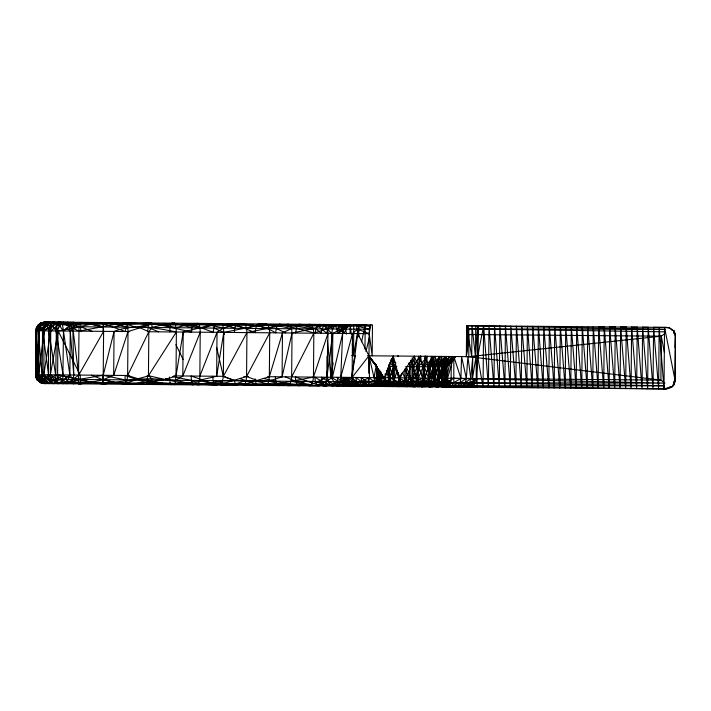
<?xml version="1.0" encoding="UTF-8"?>
<svg xmlns="http://www.w3.org/2000/svg" width="711" height="711" viewBox="0 0 711 711"><rect width="100%" height="100%" fill="white"/><g stroke="black" fill="none" stroke-linecap="round" stroke-linejoin="round"><path stroke-width="1.07" d="M368.849 373.222L369.169 333.655L370.813 324.883L370.022 326.047C356.842 322.234 344.364 327.398 332.81 333.335L326.891 377.221L311.285 384.695L279.112 383.869L267.54 384.313L210.883 383.273L198.645 383.718L187.411 383.069L148.679 384.464C125.971 383.309 103.015 381.025 80.405 383.869L80.236 375.079M398.462 372.395L398.418 377.843L407.27 382.314L415.757 385.602L423.081 386.837C428.298 377.399 421.028 366.094 420.734 356.247L420.228 356.238L418.45 366.689L424.209 381.576L419.286 386.811L418.317 381.523L418.45 366.689L427.587 356.3L424.334 366.743L429.711 381.629L426.058 386.864L424.209 381.576L424.334 366.743L434.465 356.362L429.835 366.796L434.661 381.665L438.074 386.971L438.909 381.7L439.034 366.867L445.966 356.46L434.785 366.832L434.661 381.665L432.386 386.917L429.711 381.629L429.835 366.796L440.651 356.415L434.785 366.832L438.909 381.7L442.962 387.015L471.926 386.571L477.463 387.308C474.21 366.716 479.978 346.026 483.587 325.86L488.439 387.406L488.972 325.905L493.976 387.451L494.509 325.949L499.309 387.495L499.833 325.994L504.899 387.548L505.432 326.047L510.285 387.593L510.818 326.091L515.884 387.646L516.417 326.136L521.27 387.691L521.794 326.189L526.86 387.735L527.393 326.233L532.246 387.779L532.779 326.278L537.845 387.833L538.378 326.331L543.231 387.877L543.755 326.376L548.821 387.93L549.354 326.429L554.207 387.975L554.74 326.473L559.806 388.019L560.339 326.518L565.192 388.073L565.725 326.562L570.782 388.117L571.315 326.616L576.168 388.162L576.701 326.66L581.767 388.215L582.3 326.713L587.153 388.259L587.686 326.758L592.743 388.304L593.276 326.802L598.129 388.357L598.662 326.856L604.261 326.9L609.114 388.446L609.647 326.944L615.237 326.998L620.09 388.544L620.623 327.042L626.222 327.087L631.075 388.641L631.608 327.14L637.198 327.184L642.051 388.73L642.584 327.229L648.183 327.282L653.036 388.828L653.569 327.327L666.989 327.442L669.451 327.895L673.868 330.855L675.414 334.419L675.05 381.603L674.188 384.429L671.664 387.273L666.456 388.944L44.198 383.558L40.847 382.571L39.167 379.887L37.719 374.715L35.932 330.766L37.639 325.611C38.607 322.847 51.787 320.581 40.651 322.981L36.243 328.055L35.55 374.697L36.714 377.417L39.167 379.887L45.495 383.567L44.198 383.558L40.136 382.562L37.168 379.87L35.817 377.417L35.932 330.766L37.639 325.611L40.651 322.981L44.731 322.056L73.766 322.305L79.063 323.532L78.441 383.851L91.337 382.242L103.095 379.674L113.68 375.372L128.016 331.566L127.562 323.949L126.567 322.767L125.429 331.539L103.459 323.736L91.497 324.065L58.062 322.172L57.529 383.673L68.167 382.163L80.236 379.478L326.358 381.603L332.437 377.265L342.666 333.423L342.284 329.024L341.182 325.798L339.636 324.607L313.835 333.175L291.652 376.91L291.101 381.3L289.661 384.509L287.733 385.664L311.285 384.695L312.849 381.487L313.453 377.106L313.835 333.175L313.302 328.775L311.791 325.54L309.703 324.349C268.687 327.069 227.68 324.092 186.664 325.007C162.73 324.536 138.761 323.541 114.8 324.385C98.998 322.687 82.467 325.771 67.047 322.243L69.331 325.887L70.247 331.059L73.766 375.026L73.037 379.416L71.127 382.616L66.523 383.753L69.865 374.99L70.247 331.059L72.86 328.366L74.388 325.451L79.063 323.532L78.974 322.35M129.278 375.506L35.55 374.697L37.168 379.87L44.411 383.558L40.136 382.562L35.817 377.417L39.149 330.793L41.762 328.1L49.654 323.052L80.69 326.758L245.108 328.411L257.018 325.069L258.751 323.905L266.332 323.976L268.056 325.167L269.291 328.393L269.718 332.792L269.336 376.723L268.838 381.105L267.54 384.313L265.807 385.478L279.112 383.869L291.101 381.3L311.285 384.695L309.169 385.851L331.05 384.509L345.368 384.633L352.274 386.224L374.937 384.891L382.642 386.491C384.802 376.092 388.544 365.836 393.316 356.007L393.147 377.79L383.967 382.109L374.937 384.891L367.338 386.357L368.369 385.184L369.462 377.585L368.973 355.793L357.695 333.548L356.504 325.931L355.251 324.74M675.05 381.603L675.414 334.419L673.815 331.122L669.451 327.895L664.545 327.424L664.012 388.926L672.446 386.42L674.188 384.429L674.268 381.167M44.411 383.558L41.416 382.571L37.505 379.878L35.914 374.697L36.297 330.766L37.976 325.62L41.931 322.99L44.944 322.056M43.469 382.589L42.162 374.75L38.092 330.784L39.638 325.629L41.362 322.981L47.202 322.074L45.931 323.025L42.544 330.819L42.162 374.75L40.003 377.452L39.167 379.887L45.495 383.567L40.847 382.571L37.168 379.87L36.714 377.417L37.719 374.715L38.092 330.784L37.639 325.611L51.325 325.736L58.142 323.878L80.805 323.541L80.938 322.367L91.497 324.065L103.193 326.953L103.059 331.344M46.126 383.576L44.535 382.598L44.775 379.941L43.78 374.768L44.162 330.837L45.246 325.682L45.051 323.016L46.659 322.074L41.931 322.99L39.149 330.793L38.767 374.724L41.416 382.571L46.126 383.576L40.145 379.896L35.55 374.697M43.273 379.923L48.375 374.804L48.748 330.873L50.783 323.061L50.445 322.101L45.931 323.025L39.638 325.629L40.429 328.091L42.544 330.819L49.912 383.602L43.273 379.923L37.719 374.715M126.567 322.767L159.024 324.651L174.595 323.176L175.519 324.367L176.381 331.984L176.008 375.915L175.004 383.513L151.336 382.429L126.034 384.269L114.915 382.562L103.264 384.064L92.297 382.367L68.167 382.163L57.618 382.474L53.085 383.638L50.863 379.994L50.374 374.821L50.748 330.891L51.325 325.736L49.663 322.101C44.251 322.661 38.714 325.745 36.297 330.766L36.243 328.055M42.162 374.75L54.018 383.638L55.707 380.03L56.445 323.114L54.551 322.136L50.783 323.061L46.446 325.691L42.544 330.819L39.638 325.629M212.731 376.226L213.051 380.625L225.467 383.513L236.959 385.229L235.439 384.038L234.346 380.812L223.352 376.323L223.761 332.393L223.441 327.993L222.49 324.767L221.165 323.585L210.145 325.211L183.198 332.037L176.008 375.915C139.623 389.495 100.331 378.652 62.826 383.718L63.457 331.006L62.275 323.167L63.359 322.216L72.86 328.366L79.099 331.139L114.8 324.385L127.056 322.767M73.766 322.305L70.113 323.469L72.86 328.366L90.555 324.18L103.059 322.563L103.602 331.353L103.219 375.284L102.526 384.064L103.264 384.064L102.686 375.275L125.154 379.861L126.034 384.269M113.68 375.372L114.062 331.442C133.952 323.621 156.082 327.887 176.381 331.984L148.448 375.675C133.828 381.06 117.839 381.114 102.526 384.064M266.332 323.976L223.761 332.393L216.659 376.261L187.411 383.069L175.715 380.305L151.807 378.705L148.448 375.675L148.83 331.744L152.145 327.38L162.908 324.803L174.595 323.176M175.715 380.305L182.816 375.968L183.198 332.037M279.112 383.869L268.838 381.105L234.746 380.474L222.987 380.714L210.883 383.273L197.498 384.882L198.645 383.718L199.498 380.509L199.844 376.119L200.226 332.188L199.96 327.789L199.151 324.572L198.031 323.381C181.82 324.296 165.299 326.082 149.212 322.963L148.466 324.127L147.657 331.735M216.659 376.261L217.033 332.33L223.441 327.993L233.306 325.416L243.953 323.781L245.473 324.971L246.566 328.198L246.939 332.588L246.566 376.519L246.113 380.909L244.966 384.118L243.42 385.282L267.54 384.313M268.838 381.105L282.089 376.83L282.463 332.899L291.554 328.589L290.177 325.354L288.266 324.163L246.939 332.588L223.378 376.323L221.974 383.922L220.632 385.086L244.966 384.118L269.336 376.723L282.463 332.899M291.652 376.91L292.025 332.979L291.554 328.589L278.445 325.807M332.437 377.265L332.81 333.335M352.274 386.224L353.589 385.06L354.567 381.851L352.114 377.434L352.514 333.503L357.402 329.157L369.427 329.184L370.022 326.047L290.177 325.354L313.302 328.775L324.429 324.474L334.392 326.1M358.815 336.925L358.922 324.776L353.509 355.66L353.776 324.731M364.983 349.128L365.196 324.829L361.588 341.867M378.208 368.467L376.839 381.167L371.586 386.393L376.421 381.167L376.546 366.334L368.671 355.793L376.546 365.525M377.194 367.391L377.07 381.167L371.853 386.393L378.767 381.185L378.874 369.533M378.421 368.467L378.314 381.176L376.137 386.429L380.794 381.203L382.314 374.857M380.865 372.724L380.065 386.464L384.207 381.229L388.277 367.489M381.531 373.79L381.46 381.203L377.559 385.691M384.251 376.99L384.944 386.508L388.455 381.265L393.539 366.476L390.703 359.784M385.14 373.826L385.069 381.238L381.052 386.473L389.486 381.274L389.895 363.303M398.969 374.999L398.907 381.354L396.969 386.615L393.405 381.309L393.539 366.476L389.744 362.708M400.222 375.008L400.169 381.372L398.418 386.624L406.114 381.425L406.239 367.649M404.897 369.756L404.799 381.407L403.732 386.668L398.907 381.354L402.524 372.484M409.589 362.681L409.456 377.932L407.27 382.314L407.741 386.704L399.226 385.46L390.197 382.163L381.665 377.692L380.554 371.151M382.642 386.491C392.801 384.34 403.546 384.758 413.704 386.757L414.309 356.184L399.111 377.843L398.116 386.624L390.063 385.024L374.937 384.891M477.996 325.807L476.841 381.425L471.926 386.571L451.441 387.086L446.695 381.771L446.828 366.938L454.889 356.54L446.17 366.929L444.348 381.754L449.219 387.068L441.655 381.727L441.86 356.424L433.497 378.145L431.977 385.744L430.502 386.908L423.978 385.673L416.006 382.385L409.456 377.932L405.012 368.982M451.121 378.296L451.307 356.504L444.784 385.851L443.344 387.015L439.594 385.806L424.938 378.065L431.577 356.335L433.497 378.145L441.096 382.607L444.784 385.851L449.396 387.068L450.863 382.687L451.121 378.296L664.954 383.131L450.863 382.687L446.277 378.252L446.464 356.469L441.096 382.607L439.594 385.806L437.585 386.962L431.977 385.744L416.122 377.994L410.878 360.308M664.145 382.527L660.901 380.109L468.816 356.655L468.718 328.864L467.642 325.718L466.62 325.709L466.354 356.638L469.011 334.517L661.283 336.179L664.714 333.708M367.471 355.776L477.73 356.735L477.756 325.807L477.73 356.735L483.053 387.362L483.587 325.86M604.261 326.9L603.728 388.402L598.662 326.856M615.237 326.998L614.704 388.499L609.647 326.944M626.222 327.087L625.689 388.597L620.623 327.042M637.198 327.184L636.665 388.686L631.608 327.14M648.183 327.282L647.65 388.784L642.584 327.229M468.816 356.655L661.283 336.179L660.901 380.109L267.771 376.706M472.451 378.483L472.779 356.691L470.762 378.465L465.314 382.811L457.564 385.957L448.801 387.06L451.672 385.904L453.805 382.714L453.849 356.531L460.915 378.376L459.999 382.767L457.564 385.957L454.267 387.104C462.532 387.14 469.784 383.14 476.343 378.51L476.023 356.718L472.451 378.483L473.979 380.021L473.197 385.22L467.634 387.228L471.926 386.571L451.174 387.086L444.348 381.754L444.473 366.92L449.396 356.487L441.78 366.894L438.047 381.7L441.975 387.006L433.63 381.656L433.763 366.823L433.017 356.344L422.947 381.567L424.609 386.855L417.002 381.514L417.126 366.68L418.583 356.22L423.072 366.734L422.947 381.567L431.053 386.908L428.546 381.611L428.68 366.778L426.013 356.282L424.991 356.273L422.69 382.438L421.347 386.82L430.146 385.718L439.247 382.58L447.521 378.261L453.849 356.531M80.619 331.148L80.805 323.541M240.185 378.741L256.502 384.216L287.999 384.056L319.275 385.94L317.017 384.74L315.382 381.514L314.813 377.114L322.127 381.567L330.499 384.855L339.618 386.117L336.125 384.909L330.944 377.257L331.637 333.326L332.588 328.944L335.103 325.745L338.516 324.598L339.68 325.789L343.386 324.643L342.88 330.419L343.591 333.557M350.052 333.539L350.23 324.705L345.368 326.713L342.88 330.419L337.449 333.379L336.952 328.98L335.103 325.745M412.567 358.264L412.282 386.748L418.317 381.523L412.353 366.645L420.228 356.238M675.095 347.466L675.414 334.419M324.429 324.474L326.251 325.674L327.567 328.9L328.02 333.29L326.891 377.221L326.358 381.603L324.98 384.811L323.123 385.975L331.05 384.509L352.114 377.434L368.973 355.793L384.207 377.719L369.151 381.976L354.567 381.851L345.368 384.633L337.512 386.1L331.05 384.509M368.52 356.593L376.546 366.334L377.07 381.167L371.106 386.393L376.421 381.167L376.963 366.334L376.839 381.167L373.275 386.411L378.314 381.176L379.985 371.657M673.779 333.068L673.868 330.855L671.531 329.788M337.512 386.1L339.103 384.935L340.285 381.727L340.747 377.337L342.666 333.423M442.962 387.015L442.322 381.736L442.455 366.903L450.232 356.495L439.034 366.867L442.322 381.736L446.89 387.042L444.81 381.754L444.935 366.92L455.698 356.54L446.828 366.938L446.046 381.763L451.174 387.086M169.716 331.921L170.009 327.531L170.72 324.323L171.671 323.15L181.198 324.847L191.899 327.727L191.552 332.117L159.024 324.651M103.193 326.953L103.797 322.563L126.025 323.932L138.485 328.242M665.203 329.424L468.718 328.864L466.354 356.638L467.642 325.718L665.203 329.335M221.165 323.585L215.86 323.541L214.518 324.705L213.113 332.304L192.761 324.509L181.198 324.847M234.354 332.481L234.799 328.091L235.954 324.891L237.492 323.727L243.953 323.781M150.385 384.473L151.807 378.705L139.116 379.079L127.633 375.488L128.016 331.566L151.639 324.154L152.145 327.38M331.637 333.326L323.958 325.647L319.808 324.438L317.533 325.594L315.835 328.793L315.195 333.183L279.583 324.092L277.663 325.247L276.241 328.455L275.69 332.846C250.476 317.31 221.414 328.544 193.907 323.345L192.761 324.509L191.899 327.727M352.114 377.434L357.695 333.548M295.687 333.015L296.291 328.624L297.847 325.425L299.953 324.269L315.835 328.793L321.203 333.237L321.959 328.846L323.958 325.647L326.651 324.5L329.842 325.7L332.588 328.944M263.221 378.421L287.999 384.056L299.42 385.771L297.34 384.571L295.829 381.345L295.314 376.946L317.017 384.74L326.811 386.002L324.092 384.802L322.127 381.567L321.434 377.168L328.233 381.62L336.125 384.909L344.693 386.162L340.898 384.953L338.134 381.709L337.156 377.31L344.719 384.98L330.944 377.257L333.059 362.992M351.696 376.341L354.771 355.669L354.913 358.939M92.297 382.367L80.236 379.478L57.707 379.265L50.863 379.994L49.13 383.602L44.535 382.598L40.145 379.896L43.78 374.768L50.748 330.891L54.489 328.206L58.142 323.878L53.618 322.127L49.654 323.052M35.914 374.697L38.767 374.724L44.775 379.941L50.374 374.821L58.151 330.962L51.325 325.736L44.162 330.837L38.767 374.724L37.416 377.425L37.505 379.878M376.395 364.574L374.039 377.63L374.67 382.029L376.475 385.255L385.584 386.517L374.67 382.029L368.822 377.585L367.845 381.967L369.987 385.202L372.946 386.402L364.263 385.158L356.691 381.869L351.536 377.434L352.567 381.834L355.473 385.078L359.464 386.286L352.576 385.051L347.599 381.789L345.706 377.381L346.844 381.789L350.034 385.033L354.416 386.242L349.323 385.024L344.48 381.763L341.618 377.345L341.787 381.745L347.546 385.007L351.767 386.224L346.737 385.335M420.734 356.247L416.122 377.994L415.446 386.775L407.456 385.531L398.613 382.234L389.841 377.763L388.704 364.681M282.089 376.83L292.025 332.979L313.302 328.775M365.961 351.501L369.338 337.663M114.062 331.442L103.219 375.284L78.654 379.461L73.037 379.416L67.065 382.794L55.627 374.866L48.748 330.873L45.931 323.025M470.762 378.465L469.669 382.847L466.754 386.037L462.799 387.184L472.113 384.127L473.979 380.021L470.762 378.465L467.909 356.646L466.336 378.43L465.314 382.811L462.621 386.002L458.959 387.148L466.754 386.037L472.113 384.127L477.463 387.308M340.747 377.337L352.514 333.503M395.556 363.357L394.703 366.485L394.569 381.318L391.974 386.571L400.169 381.372L391.672 358.842M426.013 356.282L423.072 366.734L417.002 381.514L417.775 386.793L410.887 381.46L410.967 360.344M382.562 374.59L381.665 377.692L382.163 382.091L383.593 385.318L392.668 386.58L391.228 385.389L382.163 382.091L374.039 377.63L368.938 355.793M441.78 366.894L444.882 356.451L438.172 366.867L433.63 381.656L436.901 386.962L428.546 381.611L433.763 366.823L439.371 356.398L438.172 366.867L438.047 381.7L446.126 387.042L441.655 381.727L444.473 366.92L452.765 356.522L446.17 366.929L446.046 381.763L451.92 387.086L446.695 381.771L446.41 366.938L455.182 356.54M328.02 333.29L313.453 377.106L291.101 381.3M397.538 370.467L393.405 381.309L390.641 386.562L388.455 381.265L388.588 366.432L396.836 366.503M199.844 376.119L217.033 332.33M182.816 375.968L200.226 332.188M257.018 325.069L255.729 328.278L255.231 332.668L235.954 324.891L224.738 325.22L215.86 323.541M395.823 362.957L389.841 377.763L391.228 385.389L400.097 386.642L399.226 385.46L398.418 377.843M126.522 384.269L127.633 375.488L148.83 331.744L139.596 327.611M346.852 327.256L344.035 333.432L342.88 330.419L346.852 327.256L343.52 325.816L287.351 325.762L258.751 323.905M476.343 378.51L473.197 385.22L465.705 387.211L472.113 384.127L469.669 382.847L295.829 381.345L285.307 376.857M221.974 383.922L246.566 376.519L269.718 332.792M48.748 330.873L52.756 325.745L56.445 323.114L59.653 325.807L63.457 331.006L69.865 374.99L73.037 379.416L78.717 375.07L103.602 331.353M347.466 324.678L343.52 325.816L339.645 331.868L337.449 333.379M67.065 382.794L66.399 377.674L63.075 374.937L56 330.935L62.275 323.167L69.331 325.887L70.113 323.469L79.108 326.749M329.842 325.7L327.567 328.9L326.713 333.281L317.533 325.594M175.004 383.513L174.062 384.678L187.411 383.069M36.297 330.766L40.616 325.638M342.88 330.419L339.645 331.868L336.952 328.98L339.68 325.789M40.429 328.091L38.092 330.784L37.141 328.064M455.698 356.54L446.41 366.938L446.277 381.771L449.752 387.068L444.81 381.754L442.455 366.903L453.334 356.522L444.935 366.92L446.277 381.771L451.441 387.086M66.825 328.313L69.331 325.887L63.457 331.006L66.825 328.313L70.247 331.059M69.865 374.99L58.489 383.682L55.707 380.03L48.375 374.804M45.246 325.682L39.149 330.793L37.852 328.064M49.015 379.976L55.627 374.866M63.075 374.937L55.707 380.03M51.325 325.736L44.162 330.837L41.762 328.1M453.618 378.314L446.846 382.651L437.843 385.789L428.804 386.891L430.146 385.718L431.142 382.518L435.328 356.362L439.789 378.199L439.247 382.58L437.843 385.789L435.95 386.953L445.059 385.851L453.805 382.714L460.915 378.376L461.546 356.593L466.336 378.43L459.999 382.767L451.672 385.904L442.66 387.006L445.059 385.851L446.846 382.651L447.521 378.261L445.033 356.451L439.789 378.199L431.142 382.518L422.112 385.655L413.704 386.757M377.808 385.86L385.069 381.238L384.082 376.99M345.368 384.633L353.589 385.06L369.462 377.585M336.952 328.98L343.52 325.816M297.34 384.571L306.201 381.212M56.445 323.114L59.022 322.181L62.275 323.167L40.651 322.981M165.467 378.616L169.556 380.252L181.954 383.14L193.374 384.847L192.246 383.664L191.437 380.438L191.17 376.039L214.002 383.851L235.439 384.038L245.357 380.678M398.116 386.624L405.332 385.158L414.033 382.367L422.929 378.048L414.309 356.184M125.154 379.861L125.047 375.47L147.95 383.282L192.246 383.664L202.759 380.314M390.063 385.024L414.122 377.976M125.509 383.087L136.752 379.745M245.108 328.411L265.852 328.589L277.663 325.247M114.071 327.273L126.025 323.932M136.45 327.469L148.466 324.127M202.484 328.038L214.518 324.705M198.031 323.381L186.664 325.007L176.177 327.584L162.908 324.803M78.548 382.678L73.242 383.807L71.127 382.616L78.654 379.461L91.337 382.242M255.062 378.794L255.267 380.989L267.585 383.878L279.05 385.593L287.999 384.056M235.439 384.038L258.217 385.406L267.585 383.878M192.246 383.664L215.326 385.042L225.467 383.513M149.488 375.684L147.284 375.666L147.444 380.056L159.797 382.945L171.138 384.66L181.954 383.14M159.797 382.945L148.679 384.464L147.444 380.056M91.497 324.065L103.797 322.563L103.059 322.563M307.312 325.94L319.808 324.438M287.351 325.762L299.953 324.269M127.562 323.949L150.919 322.972L151.639 324.154M265.852 328.589L357.402 329.157L369.169 333.655L372.191 355.82L372.457 324.891L44.731 322.056M441.664 378.216L445.859 382.642L450.232 385.895L664.101 385.797M149.212 322.963L150.919 322.972M666.989 327.442L466.62 325.709L471.722 356.682L471.988 325.754L475.472 356.718L475.739 325.789L477.49 356.735M129.66 331.575L35.932 330.766L37.639 325.611M148.768 331.744L369.169 333.655L369.427 329.184L356.504 325.931M351.776 355.642L355.678 355.678M405.937 366.583L446.828 366.938M173.706 375.888L223.378 376.323L234.746 380.474M243.864 376.501L248.255 376.537M376.421 381.167L446.695 381.771M62.595 380.092L37.168 379.87L44.198 383.558M317.017 384.74L466.754 386.037M397.547 356.042L398.604 356.051M468.718 328.864L665.078 331.824M450.863 382.687L664.092 385.726M450.232 385.895L666.456 388.944L672.446 386.42L675.068 380.234L664.545 327.424M405.332 385.158L413.882 385.584L422.69 382.438L431.541 378.128L424.991 356.273M328.331 385.362L324.092 384.802L315.382 381.514M331.513 385.78L333.628 386.064L332.064 385.46M376.972 386.18L369.987 385.202L361.819 381.914L355.731 377.47L356.691 381.869L359.393 385.113L363.108 386.322L355.473 385.078L349.519 381.807L346.479 377.39L347.599 381.789L350.034 385.033L355.082 386.251L350.754 385.033L347.599 381.789M68.167 382.163L80.405 383.869M343.848 385.415L340.898 384.953L333.592 381.674M345.813 385.726L348.763 386.197L346.737 385.593M339.636 324.607L349.572 326.225M309.703 324.349L319.639 325.967M350.754 385.033L356.771 386.269L352.576 385.051L349.519 381.807L348.426 377.408L352.567 381.834L359.393 385.113L367.623 386.357L364.263 385.158L361.819 381.914L360.948 377.514L367.845 381.967L376.475 385.255M57.769 374.884L80.236 379.478M172.497 376.51L191.437 380.438M233.306 325.416L246.566 328.198M210.145 325.211L223.441 327.993M186.664 325.007L199.96 327.789M256.084 325.611L269.291 328.393M114.8 324.385L127.918 327.167M90.555 324.18L103.557 326.953M103.095 379.674L115.573 382.447M148.448 375.675L164.17 379.292M114.915 382.562L102.731 379.674L91.461 375.177M199.498 380.509L210.883 383.273M53.085 383.638L49.13 382.642L44.775 379.941L49.13 383.602M139.116 379.079L151.336 382.429M224.738 325.22L234.799 328.091M57.618 382.474L50.863 379.994L43.78 374.768M246.566 376.519L257.649 380.669M91.843 331.246L80.69 326.758L58.151 330.962L79.259 373.124M147.897 327.344L158.686 331.824M213.513 327.913L223.734 332.393L224.232 334.534M276.241 328.455L285.689 332.926M670.1 386.535L671.664 387.273M361.232 381.754L368.369 385.184M318.91 381.389L324.98 384.811M50.374 374.821L57.707 379.265M279.05 385.593L277.148 384.393L275.779 381.167L275.308 376.768M258.217 385.406L256.502 384.216L255.267 380.989M350.034 385.033L346.168 381.78L343.377 377.363L344.48 381.763L347.546 385.007L353.66 386.242L349.323 385.024L346.168 381.78L345.048 377.381L346.844 381.789M47.53 328.153L50.748 330.891M215.326 385.042L214.002 383.851L213.051 380.625M371.249 358.806L368.378 355.784L376.306 365.525L368.556 356.593M391.93 358.984L395.485 362.752M171.138 384.66L170.213 383.469L169.396 376.954M50.783 323.061L56 330.935M408.452 363.117L411.02 366.627L404.799 381.407L410.745 386.731L410.887 381.46L417.126 366.68L412.069 358.068M330.499 384.855L328.233 381.62L326.651 371.729M175.919 344.666L183.065 359.375M406.248 366.592L412.229 381.469L405.252 386.686L406.114 381.425L402.63 372.493M389.61 366.441L394.569 381.318L386.126 386.517L389.486 381.274L386.429 370.653M673.815 331.122L675.45 336.303M393.316 356.007L399.111 377.843M216.606 347.332L223.352 376.323M661.283 336.179L664.35 352.327M379.63 370.591L381.46 381.203L373.808 386.411L378.767 381.185L377.31 367.4M345.368 326.713L346.461 334.206M78.717 375.07L72.86 328.366L73.766 375.026M350.23 324.705L351.252 334.312M352.265 343.92L353.509 355.66M327.451 340.978L330.944 377.257M653.569 327.327L658.626 388.881L659.159 327.38L664.012 388.926M327.087 356.353L327.424 377.221M673.868 330.855L673.877 333.041M674.161 381.149L674.188 384.429"/></g></svg>
